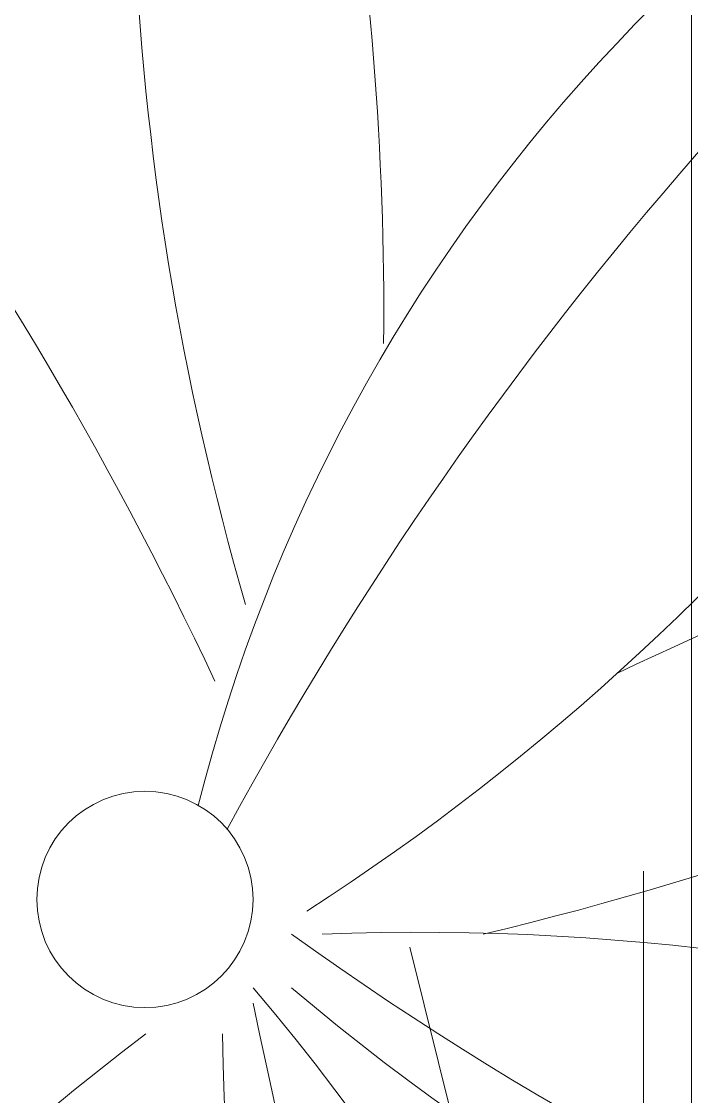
# Model space of a CAD drawing. Header units: millimetres. Extents: x 5357 to 259384, y -16348 to 109893.
# Drawn here: x 100342.1 to 100452.6, y 51680.2 to 51857.5 of the extents above; entities that cross this region are included whole.
import ezdxf

# ---------------------------------------------------------------- set-up
doc = ezdxf.new("R2010")
doc.units = ezdxf.units.MM
for name, color, linetype, lineweight in [('A-FLOR', 192, 'Continuous', 9), ('A-FLOR-PATT', 8, 'Continuous', 9), ('G-IMPT', 8, 'Continuous', 9), ('L-PLNT', 71, 'Continuous', 9)]:
    doc.layers.add(name, color=color, linetype=linetype, lineweight=lineweight)

# ---------------------------------------------------------------- blocks, each defined once
blk = doc.blocks.new('CAY DUA VAN PHAT - CAY DUA VAN PHAT_dwg-2253781-TKCS_MB CẢNH QUAN CÂY XANH')
at = {"layer": 'G-IMPT'}
blk.add_circle((672.09, 720.8), 35.68, dxfattribs=at)
for centre, radius, start, end in [((1505.19, 811.21), 822.27, 139.40241, 182.22196), ((-165.56, 1381.78), 1047, 324.19163, 358.05796), ((110.73, 1269.47), 773.93, 319.72962, 5.69701), ((2363.89, 1712.04), 1954, 192.45532, 205.30666), ((-423.23, 568.12), 1137.9, 13.43357, 39.4147), ((5.95, 342.33), 797.16, 32.80883, 72.67027), ((1228.07, 1817.95), 1216.67, 215.97087, 241.57597), ((779.81, 1288.74), 567.56, 199.0692, 255.8486), ((1231.12, 130.13), 820.47, 82.64497, 130.22753), ((-95.38, 4605.11), 3931.17, 281.76683, 291.3553), ((695.3, 1884.13), 1137.9, 271.06337, 304.27673), ((478.87, -252.08), 1051.7, 89.46131, 109.98389), ((311.62, 1657.04), 940.58, 258.21063, 286.24623), ((1139.97, -402.53), 1267.2, 115.21824, 137.85612), ((354.97, 1024.5), 372.19, 230.7445, 286.7036), ((1382.22, 1223.79), 834.25, 217.05305, 261.06763)]:
    blk.add_arc(centre, radius, start, end, dxfattribs=at)
blk = doc.blocks.new('CAY DUA VAN PHAT - CAY DUA VAN PHAT_dwg-V440-TKCS_MB CẢNH QUAN CÂY XANH')
at = {"layer": 'G-IMPT'}
blk.add_circle((672.09, 720.8), 35.68, dxfattribs=at)
for centre, radius, start, end in [((1505.19, 811.21), 822.27, 139.40241, 182.22196), ((-165.56, 1381.78), 1047, 324.19163, 358.05796), ((110.73, 1269.47), 773.93, 319.72962, 5.69701), ((2363.89, 1712.04), 1954, 192.45532, 205.30666), ((-423.23, 568.12), 1137.9, 13.43357, 39.4147), ((5.95, 342.33), 797.16, 32.80883, 72.67027), ((1228.07, 1817.95), 1216.67, 215.97087, 241.57597), ((779.81, 1288.74), 567.56, 199.0692, 255.8486), ((1231.12, 130.13), 820.47, 82.64497, 130.22753), ((-95.38, 4605.11), 3931.17, 281.76683, 291.3553), ((695.3, 1884.13), 1137.9, 271.06337, 304.27673), ((478.87, -252.08), 1051.7, 89.46131, 109.98389), ((311.62, 1657.04), 940.58, 258.21063, 286.24623), ((1139.97, -402.53), 1267.2, 115.21824, 137.85612), ((354.97, 1024.5), 372.19, 230.7445, 286.7036), ((1382.22, 1223.79), 834.25, 217.05305, 261.06763)]:
    blk.add_arc(centre, radius, start, end, dxfattribs=at)
blk = doc.blocks.new('CAY DUA VAN PHAT - CAY DUA VAN PHAT-V441-TKCS_MB CẢNH QUAN CÂY XANH')
at = {"xscale": 0.5, "yscale": 0.5, "zscale": 0.5}
for name in ['CAY DUA VAN PHAT - CAY DUA VAN PHAT_dwg-2253781-TKCS_MB CẢNH QUAN CÂY XANH', 'CAY DUA VAN PHAT - CAY DUA VAN PHAT_dwg-V440-TKCS_MB CẢNH QUAN CÂY XANH']:
    blk.add_blockref(name, (-151.82, -370.52), dxfattribs=at)

msp = doc.modelspace()

# ---------------------------------------------------------------- hatches: boundary and pattern name
at = {"layer": 'A-FLOR-PATT'}
h = msp.add_hatch(dxfattribs=at)
h.set_pattern_fill('FP_23', color=256, style=0, pattern_type=2)
h.set_pattern_definition([(0, (167.64, 11.2), (558.8, 558.8), [83.82, -16.764, 22.352, -16.764, -419.1]), (0, (167.64, 11.2), (558.8, 558.8), [-139.7, 83.82, -335.28]), (0, (139.7, 27.94), (558.8, 558.8), [55.88, -41.91, 83.82, -41.91, -335.28]), (0, (139.7, 27.94), (558.8, 558.8), [-223.52, 55.88, -279.4]), (0, (335.3, 251.46), (558.8, 558.8), [69.85, -27.94, 69.85, -391.16]), (0, (55.9, 363.2), (558.8, 558.8), [27.94, -55.88, 27.94, -447.04]), (90, (111.76, 363.2), (-558.8, 558.8), [50.292, -508.508]), (90, (279.4, 27.94), (-558.8, 558.8), [55.88, -502.92]), (90, (419.1, 251.46), (-558.8, 558.8), [55.88, -502.92]), (45, (352.04, 22.35), (0, 558.7996), [55.88, -734.383]), (135, (206.76, 22.35), (-558.7996, 0), [55.88, -734.383]), (63.435, (335.28, 25.15), (-0.0005, 558.8001), [55.88, -1193.635]), (75.964, (307.34, 27.94), (-0.00237, 558.80038), [55.88, -2248.111]), (75.964, (447.04, 251.46), (-0.00237, 558.80038), [44.704, -2259.287]), (75.964, (122.94, 363.22), (-0.00237, 558.80038), [39.116, -2264.875]), (104.036, (251.46, 27.94), (0.00237, 558.80038), [55.88, -2248.111]), (104.036, (391.16, 251.46), (0.00237, 558.80038), [44.704, -2259.287]), (104.036, (100.58, 363.22), (0.00237, 558.80038), [39.116, -2264.875]), (116.565, (223.52, 25.15), (0.0005, 558.8001), [55.88, -1193.634])])
h.paths.add_polyline_path([(100452.64, 50557.93), (100452.64, 53311.94), (100642.64, 53311.94), (100642.64, 55276.31), (100652.64, 55276.31), (100652.64, 55286.31), (100252.56, 55286.31), (100252.56, 50557.93)])

# ---------------------------------------------------------------- linework, layer by layer
at = {"layer": 'A-FLOR'}
msp.add_line((100452.64, 50557.93), (100452.64, 53311.94), dxfattribs=at)

# ---------------------------------------------------------------- block references
at = {"layer": 'L-PLNT', "rotation": 269.9999999999997}
msp.add_blockref('CAY DUA VAN PHAT - CAY DUA VAN PHAT-V441-TKCS_MB CẢNH QUAN CÂY XANH', (100372.56, 51896.94), dxfattribs=at)

doc.saveas('drawing.dxf')
